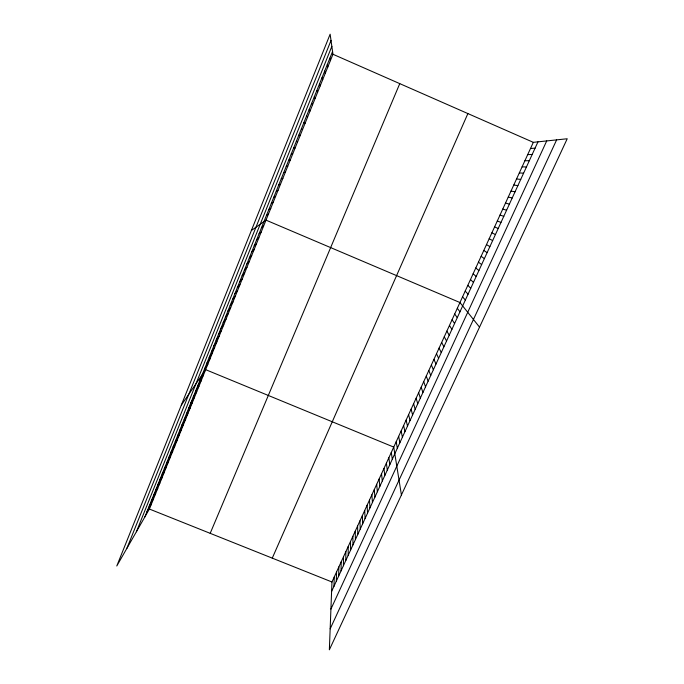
<?xml version="1.0" encoding="UTF-8"?>
<svg xmlns="http://www.w3.org/2000/svg" width="684" height="684" viewBox="0 0 684 684"><rect width="100%" height="100%" fill="white"/><g stroke="black" fill="none" stroke-linecap="round" stroke-linejoin="round"><path stroke-width="1.03" d="M345.805 560.504L345.856 551.655M343.419 565.694L343.522 556.742M341.042 570.875L341.196 561.821M338.674 576.039L338.879 566.874M336.306 581.186L336.571 571.927M333.954 586.325L334.262 576.954M533.323 142.34L331.962 581.981L329.355 649.8L567.216 138.758L533.323 142.34L332.954 54.267L330.133 34.2L116.784 565.993L149.386 509.041L332.954 54.267M126.865 548.388L331.022 40.484M136.373 531.784L331.843 46.35M144.846 516.976L332.569 51.522M210.193 533.332L399.764 83.636M272.266 558.135L467.882 113.578M331.603 591.446L537.975 141.853M330.919 609.093L546.721 140.921M330.158 628.861L556.622 139.878M146.983 511.683L151.48 503.86M149.121 506.374L153.575 498.662M151.267 501.047L155.687 493.446M153.421 495.712L157.79 488.222M155.576 490.36L159.911 482.981M157.748 484.999L162.031 477.723M159.911 479.621L164.16 472.456M162.091 474.226L166.289 467.172M164.271 468.814L168.426 461.88M166.46 463.393L170.572 456.57M168.649 457.955L172.719 451.243M170.846 452.5L174.873 445.908M173.052 447.028L177.036 440.556M175.266 441.548L179.199 435.186M177.481 436.05L181.371 429.808M179.704 430.535L183.551 424.413M181.935 425.012L185.732 419.001M184.176 419.472L187.92 413.581M186.416 413.914L190.118 408.134M188.664 408.339L192.315 402.688M190.913 402.748L194.53 397.216M193.179 397.147L196.736 391.735M195.444 391.522L198.958 386.238M197.71 385.887L201.181 380.723M199.993 380.244L203.413 375.2M181.32 405.133L205.653 369.659L393.745 447.088L401.414 494.985M204.567 368.89L207.893 364.102M206.867 363.195L210.142 358.527M209.176 357.484L212.399 352.944M211.484 351.756L214.656 347.344M213.801 346.01L216.922 341.726M216.118 340.247L219.196 336.092M218.452 334.467L221.479 330.44M220.787 328.679L223.762 324.78M223.129 322.865L226.053 319.103M225.481 317.043L228.353 313.409M227.84 311.203L230.662 307.697M230.2 305.346L232.97 301.969M232.569 299.472L235.287 296.232M234.945 293.581L237.613 290.478M237.331 287.673L239.947 284.706M239.716 281.748L242.281 278.91M242.11 275.806L244.624 273.113M244.521 269.847L246.975 267.29M246.924 263.87L249.327 261.45M249.344 257.877L251.695 255.602M251.763 251.866L254.063 249.728M254.2 245.847L256.44 243.846M256.637 239.802L258.817 237.938M259.082 233.74L261.211 232.021M261.527 227.661L263.605 226.088M251.379 230.499L266.008 220.137L459.956 302.533L479.535 327.14M266.435 215.503L268.393 214.212M268.889 209.415L270.796 208.278M271.351 203.319L273.198 202.319M273.814 197.197L275.609 196.351M276.293 191.067L278.02 190.366M278.773 184.911L280.449 184.364M281.261 178.746L282.877 178.336M283.757 172.556L285.313 172.3M530.502 148.496L535.085 148.154M286.254 166.349L287.759 166.246M527.697 154.627L532.195 154.447M524.893 160.749L529.322 160.714M522.097 166.845L526.449 166.964M288.768 160.124L290.213 160.176M519.318 172.924L523.585 173.197M516.54 178.994L520.738 179.413M513.769 185.039L517.891 185.612M291.281 153.891L292.666 154.08M511.008 191.075L515.052 191.794M508.246 197.086L512.222 197.958M505.502 203.08L509.4 204.106M293.812 147.624L295.129 147.975M502.766 209.065L506.587 210.227M500.03 215.032L503.783 216.341M497.311 220.975L500.987 222.428M296.343 141.349L297.608 141.853M149.386 509.041L331.962 581.981M494.592 226.908L498.2 228.507M491.881 232.816L495.421 234.561M489.18 238.716L492.651 240.606M298.882 135.056L300.079 135.714M486.486 244.598L489.881 246.625M483.802 250.464L487.128 252.635M481.126 256.312L484.375 258.62M301.43 128.737L302.567 129.558M478.449 262.143L481.639 264.597M475.79 267.966L478.903 270.548M473.131 273.762L476.175 276.49M303.978 122.41L305.064 123.377M470.481 279.551L473.456 282.406M467.839 285.322L470.746 288.315M306.543 116.058L307.561 117.186M465.206 291.068L468.044 294.206M462.572 296.805L465.351 300.071M309.108 109.688L310.066 110.97M457.322 308.279L459.956 311.818M454.698 314.016L457.263 317.684M452.073 319.736L454.578 323.532M311.69 103.301L312.579 104.746M449.465 325.439L451.902 329.372M446.857 331.124L449.226 335.194M444.258 336.802L446.566 340.991M314.272 96.897L315.102 98.496M441.667 342.462L443.907 346.779M439.085 348.105L441.257 352.551M436.503 353.731L438.615 358.305M316.863 90.468L317.632 92.237M433.938 359.339L435.982 364.042M431.373 364.931L433.357 369.77M428.817 370.514L430.74 375.473M319.462 84.021L320.172 85.953M426.269 376.08L428.124 381.168M423.729 381.629L425.516 386.845M421.19 387.17L422.926 392.505M322.07 77.566L322.711 79.652M418.659 392.684L420.327 398.148M416.137 398.191L417.744 403.774M413.623 403.688L415.171 409.383M324.686 71.076L325.259 73.333M411.118 409.16L412.597 414.983M408.613 414.624L410.041 420.566M406.125 420.07L407.484 426.132M327.303 64.578L327.824 66.998M403.628 425.499L404.937 431.681M401.149 430.92L402.397 437.221M398.678 436.324L399.858 442.745M329.936 58.055L330.389 60.645M396.207 441.71L397.336 448.251M391.291 452.449L392.3 459.212M388.845 457.793L389.794 464.675M386.4 463.128L387.289 470.122M383.963 468.446L384.793 475.56M381.535 473.747L382.313 480.972M379.116 479.039L379.834 486.375M376.696 484.315L377.354 491.762M374.285 489.573L374.892 497.14M371.882 494.823L372.429 502.492M369.488 500.055L369.976 507.844M367.094 505.279L367.53 513.171M364.709 510.486L365.094 518.489M362.332 515.676L362.657 523.79M359.955 520.857L360.229 529.074M357.595 526.03L357.809 534.349M355.235 531.177L355.398 539.608M352.876 536.316L352.987 544.857M350.533 541.446L350.584 550.09M348.19 546.559L348.19 555.305"/></g></svg>
